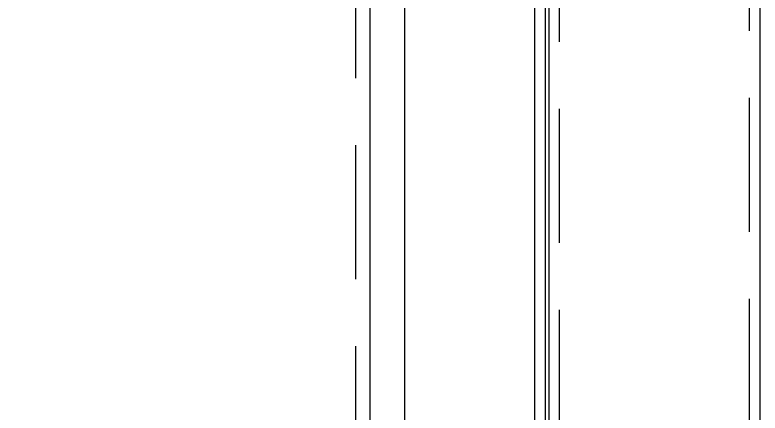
# Model space of a CAD drawing. Header units: millimetres. Extents: x -208796 to -83323, y 30910 to 103951.
# Drawn here: x -110188.7 to -110082.8, y 32823.9 to 32880.6 of the extents above; entities that cross this region are included whole.
import ezdxf

# ---------------------------------------------------------------- set-up
doc = ezdxf.new("R2010")
doc.units = ezdxf.units.MM
doc.header["$LTSCALE"] = 3
doc.linetypes.add('HIDDEN', pattern=[9.525, 6.35, -3.175])
doc.layers.add('@.VISIBLE', color=7, linetype='Continuous')

# ---------------------------------------------------------------- blocks, each defined once
blk = doc.blocks.new('*U184')
at = {"layer": '@.VISIBLE'}
for points in [[(3054.75, 1902.66), (3754.75, 1902.66), (3754.75, 2802.66), (3054.75, 2802.66)], [(3084.75, 1932.66), (3724.75, 1932.66), (3724.75, 2772.66), (3084.75, 2772.66)]]:
    blk.add_lwpolyline(points, close=True, dxfattribs=at)
at = {"layer": '@.VISIBLE', "linetype": 'HIDDEN'}
for points in [[(3056.25, 1904.16), (3753.25, 1904.16), (3753.25, 2801.16), (3056.25, 2801.16)], [(3083.25, 1931.16), (3726.25, 1931.16), (3726.25, 2774.16), (3083.25, 2774.16)]]:
    blk.add_lwpolyline(points, close=True, dxfattribs=at)
at = {"layer": '@.VISIBLE', "color": 6}
for points in [[(3085.25, 1933.16), (3724.25, 1933.16), (3724.25, 2772.16), (3085.25, 2772.16)], [(3086.75, 1934.66), (3722.75, 1934.66), (3722.75, 2770.66), (3086.75, 2770.66)], [(3105.25, 1953.16), (3704.25, 1953.16), (3704.25, 2752.16), (3105.25, 2752.16)]]:
    blk.add_lwpolyline(points, close=True, dxfattribs=at)
at = {"layer": '@.VISIBLE', "color": 151}
blk.add_lwpolyline([(3110.25, 2747.16), (3699.25, 2747.16), (3699.25, 1958.16), (3110.25, 1958.16)], close=True, dxfattribs=at)
at = {"layer": '@.VISIBLE', "color": 151, "linetype": 'HIDDEN'}
blk.add_lwpolyline([(3112.25, 2745.16), (3697.25, 2745.16), (3697.25, 1960.16), (3112.25, 1960.16)], close=True, dxfattribs=at)

msp = doc.modelspace()

# ---------------------------------------------------------------- block references
at = {"layer": '@.VISIBLE'}
msp.add_blockref('*U184', (-113837.54, 30716.96), dxfattribs=at)

doc.saveas('drawing.dxf')
